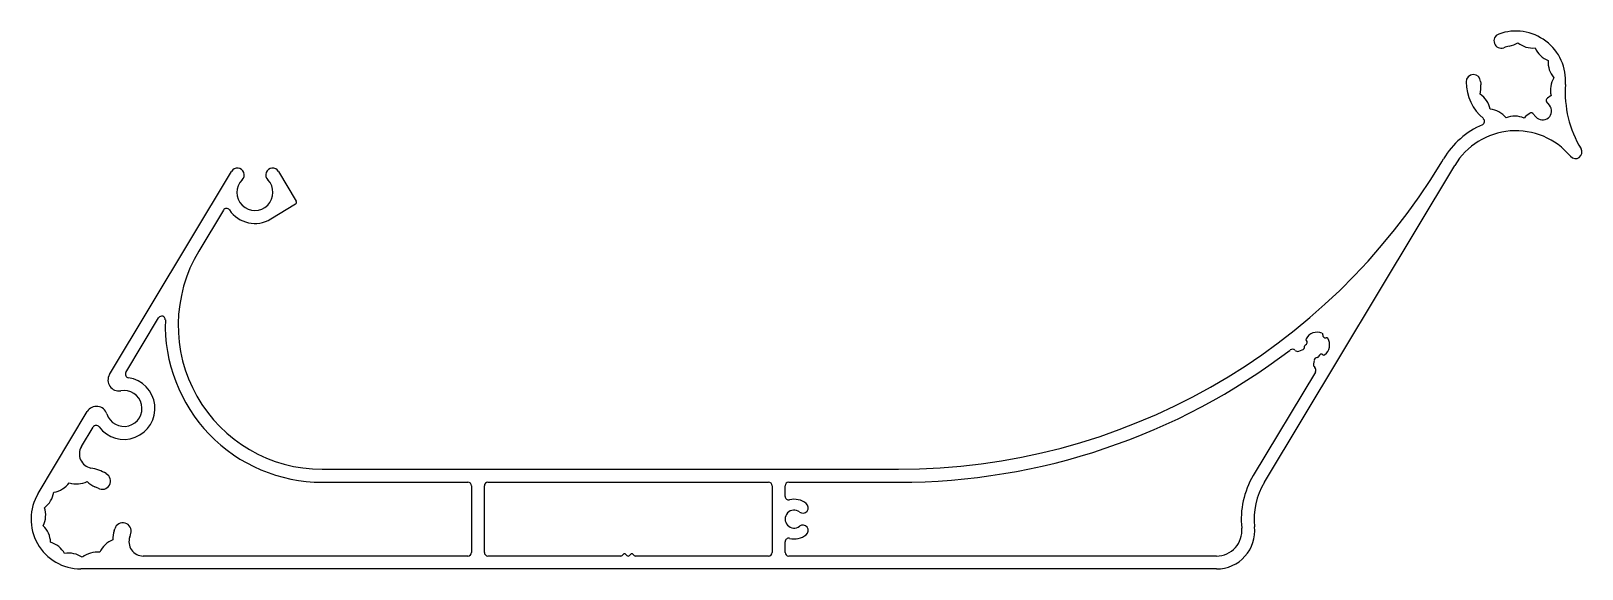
# Model space of a CAD drawing. Extents: x 9 to 224, y 6 to 81.
import ezdxf

# ---------------------------------------------------------------- set-up
doc = ezdxf.new("R2010")
doc.units = 0
doc.layers.get('0').update_dxf_attribs({"linetype": 'CONTINUOUS'})

msp = doc.modelspace()

# ---------------------------------------------------------------- linework, layer by layer
for p, q in [((217.35, 69.14), (217.75, 68.66)), ((219.66, 70.27), (219.23, 70.78)), ((204.67, 62.41), (204.93, 62.84)), ((19.51, 32.85), (36.46, 61.07)), ((42.99, 61.07), (45.47, 56.94)), ((206.47, 61.91), (180.02, 17.89)), ((45.37, 56.52), (41.94, 54.46)), ((35.34, 55.7), (31.92, 50)), ((21.79, 33.15), (26.34, 40.73)), ((184.8, 36.1), (185.28, 36.27)), ((186.94, 34.83), (186.85, 34.33)), ((187.13, 33.21), (178.48, 18.82)), ((9.59, 16.34), (16.42, 27.71)), ((15.6, 22.86), (17.23, 25.56)), ((49.06, 19.7), (129.19, 19.7)), ((49.06, 17.9), (69.31, 17.9)), ((69.81, 17.4), (69.81, 8.15)), ((71.61, 8.15), (71.61, 17.4)), ((72.11, 17.9), (111.11, 17.9)), ((111.61, 17.4), (111.61, 8.15)), ((113.41, 15.94), (113.41, 17.4)), ((113.91, 17.9), (129.19, 17.9)), ((113.41, 8.15), (113.41, 9.62)), ((69.31, 7.65), (24.21, 7.65)), ((90.59, 7.65), (72.11, 7.65)), ((90.92, 7.88), (90.77, 7.72)), ((91.43, 7.72), (91.28, 7.88)), ((91.94, 7.88), (91.78, 7.72)), ((92.45, 7.72), (92.29, 7.88)), ((111.11, 7.65), (92.63, 7.65)), ((173.39, 7.65), (113.91, 7.65)), ((173.39, 5.85), (15.53, 5.85))]:
    msp.add_line(p, q)
for centre, radius, start, end in [((212.95, 79.2), 1.01, 110.021, 290.021), ((214.98, 73.65), 6.92, 355.7867, 110.021), ((214.98, 73.65), 4.9, 100.7188, 110.021), ((213.46, 81.68), 3.27, 280.7188, 303.2624), ((217.32, 81.48), 3.27, 230.7938, 275.9382), ((220.67, 79.52), 3.27, 203.2987, 248.4431), ((222.73, 76.24), 3.27, 175.9744, 221.1188), ((209.07, 73.52), 1.01, 1.2695, 181.2695), ((214.98, 73.65), 6.92, 181.2695, 229.265), ((214.98, 73.65), 4.9, 181.2695, 186.6219), ((223.05, 72.38), 3.27, 148.4793, 193.6237), ((206.86, 72.71), 3.27, 344.0212, 6.6219), ((208.21, 69.07), 3.27, 11.5163, 56.6606), ((221.56, 68.81), 3.27, 121.1551, 135.1248), ((236.84, 72.04), 15, 175.7867, 211.3872), ((211.07, 66.47), 3.27, 38.8406, 83.9849), ((218.59, 66.32), 3.27, 118.4269, 138.8043), ((217.16, 68.98), 0.25, 40.0002, 118.427), ((218.7, 69.47), 1.25, 220, 40), ((219.42, 70.94), 0.25, 135.125, 220.0003), ((214.98, 56.8), 11.72, 113.35, 149), ((210.13, 68.02), 0.5, 293.3421, 49.265), ((214.82, 65.48), 3.27, 66.3357, 111.48), ((214.98, 56.8), 9.92, 39.9999, 149), ((223.27, 63.76), 0.9, 220, 31.3872), ((37.28, 60.58), 0.949, 315.2424, 149.0007), ((42.18, 60.58), 0.949, 30.9999, 224.7569), ((129.19, 107.76), 88.06, 270, 329), ((39.73, 58.15), 2.5, 135.2431, 44.7569), ((45.22, 56.78), 0.3, 301, 31), ((35.77, 55.44), 0.5, 34.3757, 149), ((39.73, 58.15), 4.3, 214.3757, 301), ((49.06, 39.7), 20, 149, 270), ((26.77, 40.47), 0.5, 358.0213, 149), ((49.06, 39.7), 21.8, 178.0213, 270), ((185.12, 36.74), 0.5, 289.2077, 4.7302), ((185.82, 36.8), 0.2, 109.1635, 184.7302), ((185.63, 37.32), 0.35, 289.1635, 49.2077), ((185.99, 37.73), 0.2, 151.3112, 229.2077), ((187.35, 36.99), 1.75, 67.1043, 151.3112), ((187.96, 38.42), 0.2, 349.2077, 67.1043), ((188.5, 38.31), 0.35, 169.2077, 289.2077), ((187.35, 36.99), 1.75, 307.1043, 31.3112), ((188.68, 37.79), 0.2, 31.3112, 109.2077), ((129.19, 107.76), 89.86, 270, 307.2839), ((183.92, 35.87), 0.5, 44.6242, 127.2839), ((184.64, 36.57), 0.5, 224.6242, 289.2077), ((187.43, 34.74), 0.5, 93.6852, 169.2077), ((187.39, 35.44), 0.2, 273.6852, 349.2519), ((187.93, 35.34), 0.35, 49.2077, 169.2519), ((188.29, 35.75), 0.2, 229.2077, 307.1043), ((21.52, 28.15), 4.3, 216.3853, 81.6147), ((20.8, 32.08), 1.5, 149, 280.4096), ((22.22, 32.9), 0.5, 149, 261.6147), ((187.34, 34.24), 0.5, 169.2077, 230.1814), ((186.7, 33.47), 0.5, 329, 50.1814), ((21.52, 28.15), 2.5, 197.5904, 100.4096), ((17.71, 26.94), 1.5, 17.5904, 149), ((17.66, 25.3), 0.5, 36.3853, 149), ((17.32, 21.83), 2, 149, 258.8009), ((15.53, 12.78), 7.23, 60.9, 78.8009), ((11.26, 19.75), 3.27, 278.8406, 323.9849), ((14.95, 20.93), 3.27, 251.5163, 296.6606), ((18.77, 20.28), 3.27, 224.0212, 246.6531), ((15.53, 12.78), 4.9, 60.9, 66.601), ((18.48, 18.07), 1.16, 240.9, 60.9), ((69.31, 17.4), 0.5, 360, 90), ((72.11, 17.4), 0.5, 90, 180), ((111.11, 17.4), 0.5, 0, 90), ((113.91, 17.4), 0.5, 90, 180), ((188.53, 12.78), 11.72, 149, 186.127), ((188.53, 12.78), 9.92, 149, 186.127), ((15.53, 12.78), 6.92, 149, 270), ((8.53, 17), 3.27, 306.3357, 351.48), ((113.91, 15.94), 0.5, 180, 283.454), ((114.66, 12.78), 2.75, 52.0243, 103.454), ((7.37, 13.31), 3.27, 333.66, 18.8043), ((114.66, 12.78), 1.25, 52.0243, 307.9757), ((115.89, 14.35), 0.75, 232.0243, 52.0243), ((8.04, 9.49), 3.27, 1.1551, 46.2994), ((23.24, 10.08), 3.27, 160.6876, 183.2624), ((15.53, 12.78), 4.9, 340.7396, 344.068), ((21.36, 11.11), 1.16, 344.068, 164.068), ((15.53, 12.78), 7.23, 340.1991, 344.068), ((115.89, 11.2), 0.75, 307.9757, 127.9757), ((173.39, 11.15), 5.3, 270, 6.127), ((173.39, 11.15), 3.5, 270, 6.127), ((10.39, 6.42), 3.27, 28.4793, 73.6237), ((21.14, 6.83), 3.27, 110.7938, 155.9382), ((24.21, 9.65), 2, 160.1991, 270), ((113.91, 9.62), 0.5, 76.546, 180), ((114.66, 12.78), 2.75, 256.546, 307.9757), ((13.9, 4.77), 3.27, 55.9744, 101.1188), ((17.77, 4.92), 3.27, 83.2987, 128.4431), ((69.31, 8.15), 0.5, 270, 360), ((72.11, 8.15), 0.5, 180, 270), ((90.59, 7.9), 0.25, 270, 315), ((91.1, 7.7), 0.25, 45, 135), ((91.61, 7.9), 0.25, 225, 315), ((92.12, 7.7), 0.25, 45, 135), ((92.63, 7.9), 0.25, 225, 270), ((111.11, 8.15), 0.5, 270, 360), ((113.91, 8.15), 0.5, 180, 270)]:
    msp.add_arc(centre, radius, start, end)

doc.saveas('drawing.dxf')
